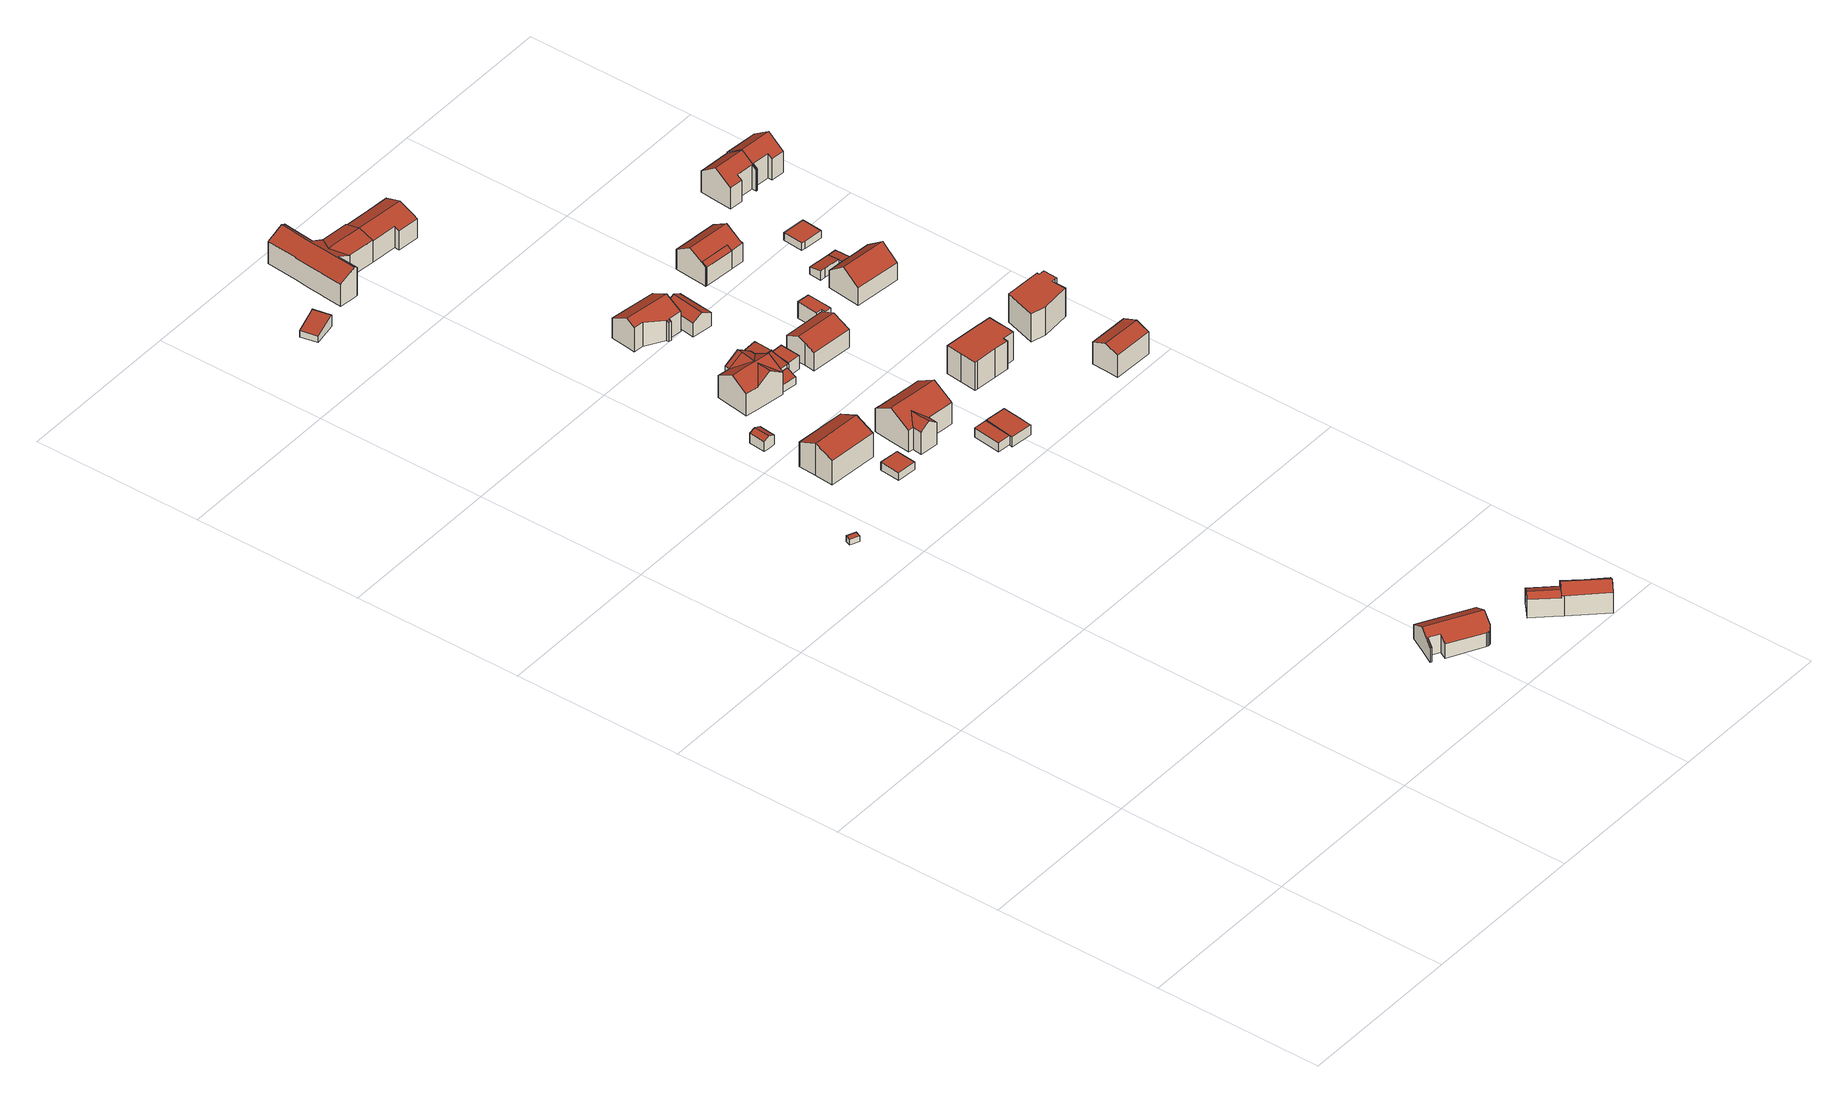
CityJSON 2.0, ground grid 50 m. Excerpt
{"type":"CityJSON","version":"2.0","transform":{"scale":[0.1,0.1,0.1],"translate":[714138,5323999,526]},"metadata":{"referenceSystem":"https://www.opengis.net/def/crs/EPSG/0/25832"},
"CityObjects":{
"building1":{"type":"Building","attributes":{"StandLK":"2014-07-28","Gemeindeschluessel":"09175128","HoeheGrund":"529.280","HoeheDach":"531.107","NiedrigsteTraufeDesGebaeudes":"531.107","Methode":"3100","function":"31001_2000","roofType":"1000","measuredHeight":1.83},"address":[{"country":"Germany","locality":"Moosach","thoroughfareName":"Kirchanger"}],"geometry":[{"type":"Solid","lod":"2","boundaries":[[[[0,1,2,3]],[[3,2,4,5]],[[5,4,6,7]],[[7,6,1,0]],[[5,7,0,3]],[[6,4,2,1]]]],"semantics":{"surfaces":[{"type":"WallSurface"},{"type":"RoofSurface","Flaeche":"4.884","Dachneigung":"90.0","Dachorientierung":"-1.000","Z_MAX":"1.827","Z_MAX_ASL":"531.107","Z_MIN":"1.827","Z_MIN_ASL":"531.107"},{"type":"GroundSurface"}],"values":[[0,0,0,0,1,2]]}}]},
"building2":{"type":"Building","attributes":{"StandLK":"2014-07-28","Gemeindeschluessel":"09175128","HoeheGrund":"548.160","HoeheDach":"551.921","NiedrigsteTraufeDesGebaeudes":"550.238","Methode":"1000","function":"31001_2000","roofType":"2100","measuredHeight":3.76},"address":[{"country":"Germany","locality":"Moosach","thoroughfareName":"In Altenburg"}],"geometry":[{"type":"Solid","lod":"2","boundaries":[[[[8,9,10,11,12,13]],[[8,14,15,9]],[[14,16,17,15]],[[8,13,12,18,16,14]],[[18,12,11,19,17,16]],[[17,19,11,10,9,15]]]],"semantics":{"surfaces":[{"type":"WallSurface"},{"type":"RoofSurface","Flaeche":"37.635","Dachneigung":"76.616","Dachorientierung":"260.734","Z_MAX":"3.761","Z_MAX_ASL":"551.921","Z_MIN":"2.078","Z_MIN_ASL":"550.238"},{"type":"GroundSurface"}],"values":[[0,0,0,1,0,2]]}}]},
"building3":{"type":"Building","attributes":{"StandLK":"2014-07-28","Gemeindeschluessel":"09175128","HoeheGrund":"527.190","HoeheDach":"534.670","NiedrigsteTraufeDesGebaeudes":"531.650","Methode":"1000","function":"31001_9998","roofType":"3100","measuredHeight":7.48},"address":[{"country":"Germany","locality":"Moosach","thoroughfareName":"Kirchplatz 3"}],"geometry":[{"type":"Solid","lod":"2","boundaries":[[[[20,21,22,23]],[[24,25,26,27]],[[25,28,29,26]],[[30,31,32,33]],[[20,34,28,25,24,35,36,37,38,33,32,39,21]],[[36,35,40,41]],[[42,43,30,33,38,44]],[[28,34,45,29]],[[32,31,46,47,48,39]],[[35,24,27,40]],[[21,39,48,22]],[[37,36,41,49]],[[31,30,43,46]],[[38,37,49,44]],[[34,20,23,45]],[[44,49,41,40,27,26,29,45,23,22,48,47,46,43,42]]]],"semantics":{"surfaces":[{"type":"WallSurface"},{"type":"RoofSurface","Flaeche":"98.889","Dachneigung":"59.277","Dachorientierung":"31.122","Z_MAX":"7.480","Z_MAX_ASL":"534.670","Z_MIN":"4.467","Z_MIN_ASL":"531.657"},{"type":"RoofSurface","Flaeche":"87.810","Dachneigung":"59.277","Dachorientierung":"211.122","Z_MAX":"7.480","Z_MAX_ASL":"534.670","Z_MIN":"4.460","Z_MIN_ASL":"531.650"},{"type":"GroundSurface"}],"values":[[0,0,0,1,2,0,0,0,0,0,0,0,0,0,0,3]]}}]},
"building4":{"type":"Building","attributes":{"StandLK":"2014-07-28","Gemeindeschluessel":"09175128","HoeheGrund":"533.450","HoeheDach":"537.418","NiedrigsteTraufeDesGebaeudes":"536.581","Methode":"1000","function":"31001_2000","roofType":"3100","measuredHeight":3.97},"address":[{"country":"Germany","locality":"Moosach","thoroughfareName":"Am Hang 2"}],"geometry":[{"type":"Solid","lod":"2","boundaries":[[[[50,51,52,53,54,55]],[[50,56,57,51]],[[50,55,58,56]],[[57,56,58,59,60,61]],[[55,54,59,58]],[[59,54,53,60]],[[61,60,53,52,51,57]]]],"semantics":{"surfaces":[{"type":"WallSurface"},{"type":"RoofSurface","Flaeche":"9.935","Dachneigung":"65.395","Dachorientierung":"98.147","Z_MAX":"3.968","Z_MAX_ASL":"537.418","Z_MIN":"3.131","Z_MIN_ASL":"536.581"},{"type":"RoofSurface","Flaeche":"9.935","Dachneigung":"65.395","Dachorientierung":"278.147","Z_MAX":"3.968","Z_MAX_ASL":"537.418","Z_MIN":"3.131","Z_MIN_ASL":"536.581"},{"type":"GroundSurface"}],"values":[[0,0,1,0,2,0,3]]}}]},
"building5":{"type":"Building","attributes":{"StandLK":"2014-07-28","Gemeindeschluessel":"09175128","HoeheGrund":"530.100","HoeheDach":"540.382","NiedrigsteTraufeDesGebaeudes":"537.778","Methode":"1000","function":"31001_1000","roofType":"3100","measuredHeight":10.28},"address":[{"country":"Germany","locality":"Moosach","thoroughfareName":"Nordendstraße 10"}],"geometry":[{"type":"Solid","lod":"2","boundaries":[[[[62,63,64,65]],[[66,67,68,69]],[[63,66,69,64]],[[67,70,71,68]],[[62,72,70,63]],[[72,62,65,73]],[[63,70,67,66]],[[70,72,73,71]],[[69,68,71,73,65,64]]]],"semantics":{"surfaces":[{"type":"WallSurface"},{"type":"RoofSurface","Flaeche":"91.233","Dachneigung":"64.674","Dachorientierung":"7.163","Z_MAX":"10.282","Z_MAX_ASL":"540.382","Z_MIN":"7.678","Z_MIN_ASL":"537.778"},{"type":"RoofSurface","Flaeche":"91.194","Dachneigung":"64.672","Dachorientierung":"187.201","Z_MAX":"10.282","Z_MAX_ASL":"540.382","Z_MIN":"7.678","Z_MIN_ASL":"537.778"},{"type":"GroundSurface"}],"values":[[0,0,0,0,1,0,2,0,3]]}}]},
"building6":{"type":"Building","attributes":{"StandLK":"2014-07-28","Gemeindeschluessel":"09175128","HoeheGrund":"529.710","HoeheDach":"532.127","NiedrigsteTraufeDesGebaeudes":"532.127","Methode":"1000","function":"31001_2000","roofType":"1000","measuredHeight":2.42},"address":[{"country":"Germany","locality":"Moosach","thoroughfareName":"Nordendstraße 10"}],"geometry":[{"type":"Solid","lod":"2","boundaries":[[[[74,75,76,77]],[[78,74,77,79]],[[78,80,75,74]],[[80,78,79,81]],[[75,80,81,76]],[[81,79,77,76]]]],"semantics":{"surfaces":[{"type":"WallSurface"},{"type":"RoofSurface","Flaeche":"35.194","Dachneigung":"90.0","Dachorientierung":"-1.000","Z_MAX":"2.417","Z_MAX_ASL":"532.127","Z_MIN":"2.417","Z_MIN_ASL":"532.127"},{"type":"GroundSurface"}],"values":[[0,0,1,0,0,2]]}}]},
"building7":{"type":"Building","attributes":{"StandLK":"2014-07-28","Gemeindeschluessel":"09175128","HoeheGrund":"548.640","HoeheDach":"558.130","NiedrigsteTraufeDesGebaeudes":"555.554","Methode":"2000","function":"31001_2000","roofType":"3100","measuredHeight":9.49},"address":[{"country":"Germany","locality":"Moosach","thoroughfareName":"Am Hang 15"}],"geometry":[{"type":"Solid","lod":"2","boundaries":[[[[82,83,84,85,86,87]],[[88,89,90,91,92,93,94,95,96,97,98,99]],[[84,83,100,101,92,91]],[[102,103,104,105,106,107]],[[108,109,102,107,106,110]],[[97,96,95,94,93,92,101,111,112,113,114,115,116,98]],[[109,108,117,118]],[[104,103,119,120,121,87,86,105]],[[122,123,124,125,126,127]],[[117,108,110,124,123,128]],[[127,126,99,98,116,129]],[[118,130,119,103,102,109]],[[125,124,110,106,105,86,85,84,91,90,89,88,99,126]],[[118,117,128,123,122,127,129,116,115,114,113,112,111,101,100,83,82,87,121,120,119,130]]]],"semantics":{"surfaces":[{"type":"WallSurface"},{"type":"RoofSurface","Flaeche":"136.225","Dachneigung":"62.512","Dachorientierung":"277.801","Z_MAX":"9.490","Z_MAX_ASL":"558.130","Z_MIN":"6.936","Z_MIN_ASL":"555.576"},{"type":"RoofSurface","Flaeche":"46.051","Dachneigung":"72.054","Dachorientierung":"8.050","Z_MAX":"8.400","Z_MAX_ASL":"557.040","Z_MIN":"6.926","Z_MIN_ASL":"555.566"},{"type":"RoofSurface","Flaeche":"46.140","Dachneigung":"72.054","Dachorientierung":"188.050","Z_MAX":"8.400","Z_MAX_ASL":"557.040","Z_MIN":"6.914","Z_MIN_ASL":"555.554"},{"type":"RoofSurface","Flaeche":"53.521","Dachneigung":"62.512","Dachorientierung":"97.801","Z_MAX":"9.490","Z_MAX_ASL":"558.130","Z_MIN":"6.926","Z_MIN_ASL":"555.566"},{"type":"GroundSurface"}],"values":[[0,1,0,2,3,0,0,0,0,0,0,0,4,5]]}}]},
"building8":{"type":"Building","attributes":{"StandLK":"2014-07-28","Gemeindeschluessel":"09175128","HoeheGrund":"535.390","HoeheDach":"545.550","NiedrigsteTraufeDesGebaeudes":"537.931","Methode":"2000","function":"31001_1000","roofType":"3100","measuredHeight":10.16},"address":[{"country":"Germany","locality":"Moosach","thoroughfareName":"Am Hang 2"}],"geometry":[{"type":"Solid","lod":"2","boundaries":[[[[131,132,133,134,135,136]],[[137,138,139,140,141,142,143]],[[144,145,146,147,142,141]],[[148,149,150]],[[151,148,150,152,153,154,155,156,157,158,159,160]],[[161,162,163,164]],[[138,137,165,166,167]],[[156,155,143,142,147,168,161,169,158,157]],[[136,135,170,171]],[[158,169,172,173,174,159]],[[146,145,175,163,162,176]],[[166,154,153,135,134]],[[177,161,168]],[[176,162,161,177]],[[178,179,180,181,152,150,149,151,160,159,174,182]],[[167,166,134,133]],[[164,172,169,161]],[[148,151,149]],[[132,131,183,184]],[[135,153,152,181,170]],[[132,184,185,139,138,167,133]],[[146,176,177,168,147]],[[166,165,137,143,155,154]],[[131,136,171,183]],[[170,181,180,179,178,182,174,173,172,164,163,175,145,144,141,140,139,185,184,183,171]]]],"semantics":{"surfaces":[{"type":"RoofSurface","Flaeche":"15.924","Dachneigung":"74.489","Dachorientierung":"191.000","Z_MAX":"3.420","Z_MAX_ASL":"538.810","Z_MIN":"2.541","Z_MIN_ASL":"537.931"},{"type":"WallSurface"},{"type":"RoofSurface","Flaeche":"11.405","Dachneigung":"56.71","Dachorientierung":"101.031","Z_MAX":"9.810","Z_MAX_ASL":"545.200","Z_MIN":"6.992","Z_MIN_ASL":"542.382"},{"type":"RoofSurface","Flaeche":"51.049","Dachneigung":"57.617","Dachorientierung":"190.996","Z_MAX":"10.160","Z_MAX_ASL":"545.550","Z_MIN":"6.992","Z_MIN_ASL":"542.382"},{"type":"RoofSurface","Flaeche":"12.379","Dachneigung":"84.128","Dachorientierung":"191.001","Z_MAX":"5.138","Z_MAX_ASL":"540.528","Z_MIN":"4.520","Z_MIN_ASL":"539.910"},{"type":"RoofSurface","Flaeche":"51.308","Dachneigung":"57.617","Dachorientierung":"10.994","Z_MAX":"10.160","Z_MAX_ASL":"545.550","Z_MIN":"6.960","Z_MIN_ASL":"542.350"},{"type":"RoofSurface","Flaeche":"11.648","Dachneigung":"56.647","Dachorientierung":"281.030","Z_MAX":"9.810","Z_MAX_ASL":"545.200","Z_MIN":"6.960","Z_MIN_ASL":"542.350"},{"type":"RoofSurface","Flaeche":"7.867","Dachneigung":"56.679","Dachorientierung":"280.838","Z_MAX":"9.810","Z_MAX_ASL":"545.200","Z_MIN":"6.960","Z_MIN_ASL":"542.350"},{"type":"RoofSurface","Flaeche":"11.396","Dachneigung":"56.709","Dachorientierung":"281.031","Z_MAX":"9.810","Z_MAX_ASL":"545.200","Z_MIN":"6.994","Z_MIN_ASL":"542.384"},{"type":"RoofSurface","Flaeche":"19.509","Dachneigung":"56.71","Dachorientierung":"101.030","Z_MAX":"9.810","Z_MAX_ASL":"545.200","Z_MIN":"6.970","Z_MIN_ASL":"542.360"},{"type":"GroundSurface"}],"values":[[0,1,1,2,3,1,4,5,1,1,1,1,6,7,1,1,1,8,1,1,1,9,1,1,10]]}}]},
"building9":{"type":"Building","attributes":{"StandLK":"2014-07-28","Gemeindeschluessel":"09175128","HoeheGrund":"526.230","HoeheDach":"534.740","NiedrigsteTraufeDesGebaeudes":"530.808","Methode":"2000","function":"31001_2000","roofType":"3100","measuredHeight":8.51},"address":[{"country":"Germany","locality":"Moosach","thoroughfareName":"Kirchplatz 1,3"}],"geometry":[{"type":"Solid","lod":"2","boundaries":[[[[186,187,188,189,190,191,192,193,194]],[[195,196,197,198]],[[199,188,187,186,200,201]],[[202,201,200,203,204,205]],[[196,193,192,206,207,197]],[[208,205,204,198,197,207,209]],[[210,194,193,196,195]],[[211,212,189,188,199,201,202,213]],[[203,200,186,194,210,195,198,204]],[[202,205,208,213]],[[211,213,208,209,207,206,192,191,190,189,212]]]],"semantics":{"surfaces":[{"type":"WallSurface"},{"type":"RoofSurface","Flaeche":"18.334","Dachneigung":"56.638","Dachorientierung":"229.603","Z_MAX":"7.010","Z_MAX_ASL":"533.240","Z_MIN":"5.791","Z_MIN_ASL":"532.021"},{"type":"RoofSurface","Flaeche":"50.588","Dachneigung":"54.388","Dachorientierung":"49.603","Z_MAX":"8.510","Z_MAX_ASL":"534.740","Z_MIN":"6.138","Z_MIN_ASL":"532.368"},{"type":"RoofSurface","Flaeche":"46.764","Dachneigung":"54.389","Dachorientierung":"229.603","Z_MAX":"8.510","Z_MAX_ASL":"534.740","Z_MIN":"6.327","Z_MIN_ASL":"532.557"},{"type":"RoofSurface","Flaeche":"41.902","Dachneigung":"60.677","Dachorientierung":"49.602","Z_MAX":"7.010","Z_MAX_ASL":"533.240","Z_MIN":"4.578","Z_MIN_ASL":"530.808"},{"type":"GroundSurface"}],"values":[[0,1,2,3,0,0,4,0,0,0,5]]}}]},
"building10":{"type":"Building","attributes":{"StandLK":"2014-07-28","Gemeindeschluessel":"09175128","HoeheGrund":"539.700","HoeheDach":"548.825","NiedrigsteTraufeDesGebaeudes":"545.734","Methode":"2000","function":"31001_1000","roofType":"3100","measuredHeight":9.12},"address":[{"country":"Germany","locality":"Moosach","thoroughfareName":"Am Hang 1"}],"geometry":[{"type":"Solid","lod":"2","boundaries":[[[[214,215,216,217,218,219]],[[220,221,222,223,224,225]],[[226,225,224,227]],[[228,221,220,229]],[[215,226,227,216]],[[221,228,230,222]],[[231,219,218,232]],[[233,234,235,236]],[[236,237,230,228,229,233]],[[231,232,238,235,234,239]],[[215,214,219,231,239,234,233,229,220,225,226]],[[236,235,238,232,218,217,216,227,224,223,222,230,237]]]],"semantics":{"surfaces":[{"type":"WallSurface"},{"type":"RoofSurface","Flaeche":"79.761","Dachneigung":"61.485","Dachorientierung":"10.409","Z_MAX":"9.125","Z_MAX_ASL":"548.825","Z_MIN":"6.373","Z_MIN_ASL":"546.073"},{"type":"RoofSurface","Flaeche":"62.741","Dachneigung":"61.485","Dachorientierung":"190.409","Z_MAX":"9.125","Z_MAX_ASL":"548.825","Z_MIN":"6.034","Z_MIN_ASL":"545.734"},{"type":"GroundSurface"}],"values":[[0,0,0,1,0,0,0,0,0,0,2,3]]}}]},
"building11":{"type":"Building","attributes":{"StandLK":"2014-07-28","Gemeindeschluessel":"09175128","HoeheGrund":"530.100","HoeheDach":"540.780","NiedrigsteTraufeDesGebaeudes":"537.076","Methode":"2000","function":"31001_1000","roofType":"3100","measuredHeight":10.68},"address":[{"country":"Germany","locality":"Moosach","thoroughfareName":"Nordendstraße 8"}],"geometry":[{"type":"Solid","lod":"2","boundaries":[[[[240,241,242,243,244]],[[243,245,246,247]],[[248,249,250,251,252,253,254,255,256,257,258,259,260,261]],[[262,263,264,240,244,265]],[[242,266,267,268,269,270,271,272,245,243]],[[270,269,268,252,251,250,249,248,261,260,272,271]],[[273,274,253,252,268,267]],[[266,242,241,240,264]],[[275,266,264,263]],[[272,260,259,276,246,245]],[[244,243,247,265]],[[273,267,266,275]],[[273,275,263,262,265,247,246,276,259,258,257,256,255,254,253,274]]]],"semantics":{"surfaces":[{"type":"RoofSurface","Flaeche":"15.614","Dachneigung":"53.974","Dachorientierung":"278.659","Z_MAX":"9.030","Z_MAX_ASL":"539.130","Z_MIN":"6.976","Z_MIN_ASL":"537.076"},{"type":"WallSurface"},{"type":"RoofSurface","Flaeche":"96.912","Dachneigung":"58.847","Dachorientierung":"188.574","Z_MAX":"10.680","Z_MAX_ASL":"540.780","Z_MIN":"6.990","Z_MIN_ASL":"537.090"},{"type":"RoofSurface","Flaeche":"97.906","Dachneigung":"58.847","Dachorientierung":"8.574","Z_MAX":"10.680","Z_MAX_ASL":"540.780","Z_MIN":"7.339","Z_MIN_ASL":"537.439"},{"type":"RoofSurface","Flaeche":"15.467","Dachneigung":"53.974","Dachorientierung":"98.658","Z_MAX":"9.030","Z_MAX_ASL":"539.130","Z_MIN":"7.002","Z_MIN_ASL":"537.102"},{"type":"GroundSurface"}],"values":[[0,1,1,1,2,3,1,4,1,1,1,1,5]]}}]},
"building12":{"type":"Building","attributes":{"StandLK":"2014-07-28","Gemeindeschluessel":"09175128","HoeheGrund":"548.470","HoeheDach":"557.020","NiedrigsteTraufeDesGebaeudes":"554.641","Methode":"2000","function":"31001_9998","roofType":"3100","measuredHeight":8.55},"address":[{"country":"Germany","locality":"Moosach","thoroughfareName":"Am Hang 15"}],"geometry":[{"type":"Solid","lod":"2","boundaries":[[[[277,278,279,280,281,282]],[[283,284,285,102,286]],[[280,279,278,287,286,102,288,289]],[[284,283,290,291]],[[285,284,291,292]],[[289,288,293,294]],[[278,277,295,296,290,283,286,287]],[[102,285,292,297,293,288]],[[280,289,294,281]],[[295,277,282,281,294,293,297,292,291,290,296]]]],"semantics":{"surfaces":[{"type":"WallSurface"},{"type":"RoofSurface","Flaeche":"71.522","Dachneigung":"68.544","Dachorientierung":"8.036","Z_MAX":"8.550","Z_MAX_ASL":"557.020","Z_MIN":"6.756","Z_MIN_ASL":"555.226"},{"type":"RoofSurface","Flaeche":"82.983","Dachneigung":"68.544","Dachorientierung":"188.036","Z_MAX":"8.550","Z_MAX_ASL":"557.020","Z_MIN":"6.171","Z_MIN_ASL":"554.641"},{"type":"GroundSurface"}],"values":[[0,1,2,0,0,0,0,0,0,3]]}}]},
"building13":{"type":"Building","attributes":{"StandLK":"2014-07-28","Gemeindeschluessel":"09175128","HoeheGrund":"536.230","HoeheDach":"540.511","NiedrigsteTraufeDesGebaeudes":"539.947","Methode":"1000","function":"31001_2000","roofType":"1000","measuredHeight":4.28},"address":[{"country":"Germany","locality":"Moosach","thoroughfareName":"Am Hang 2"}],"geometry":[{"type":"Solid","lod":"2","boundaries":[[[[298,299,300,301]],[[298,302,138,303,299]],[[303,138,304,305]],[[299,303,305,300]],[[138,302,306,304]],[[302,298,301,306]],[[304,306,301,300,305]]]],"semantics":{"surfaces":[{"type":"WallSurface"},{"type":"RoofSurface","Flaeche":"20.122","Dachneigung":"84.695","Dachorientierung":"190.834","Z_MAX":"4.281","Z_MAX_ASL":"540.511","Z_MIN":"3.717","Z_MIN_ASL":"539.947"},{"type":"GroundSurface"}],"values":[[0,1,0,0,0,0,2]]}}]},
"building14":{"type":"Building","attributes":{"StandLK":"2014-07-28","Gemeindeschluessel":"09175128","HoeheGrund":"537.550","HoeheDach":"540.753","NiedrigsteTraufeDesGebaeudes":"540.354","Methode":"2000","function":"51009_1610","roofType":"1000","measuredHeight":3.2},"address":[{"country":"Germany","locality":"Moosach","thoroughfareName":"Moosach"}],"geometry":[{"type":"Solid","lod":"2","boundaries":[[[[307,308,309,310,311,312]],[[313,314,315,316,317,318]],[[319,320,321,312,311,322]],[[323,324,325,320,319,326]],[[309,308,327,317,316,328]],[[320,325,324,329,313,318,317,327,308,307,312,321]],[[330,314,313,329,324,323]],[[323,326,319,322,311,310,309,328,316,315,314,330]]]],"semantics":{"surfaces":[{"type":"WallSurface"},{"type":"RoofSurface","Flaeche":"28.016","Dachneigung":"85.921","Dachorientierung":"1.402","Z_MAX":"3.203","Z_MAX_ASL":"540.753","Z_MIN":"2.804","Z_MIN_ASL":"540.354"},{"type":"GroundSurface"}],"values":[[0,0,0,0,0,1,0,2]]}}]},
"building15":{"type":"Building","attributes":{"StandLK":"2014-07-28","Gemeindeschluessel":"09175128","HoeheGrund":"529.070","HoeheDach":"532.017","NiedrigsteTraufeDesGebaeudes":"532.017","Methode":"1000","function":"31001_2000","roofType":"1000","measuredHeight":2.95},"address":[{"country":"Germany","locality":"Moosach","thoroughfareName":"Nordendstraße 8"}],"geometry":[{"type":"Solid","lod":"2","boundaries":[[[[331,332,333,334,335,336]],[[334,333,337,338,335]],[[338,337,339,340]],[[332,339,337,333]],[[335,338,340,336]],[[336,340,339,332,331]]]],"semantics":{"surfaces":[{"type":"WallSurface"},{"type":"RoofSurface","Flaeche":"32.893","Dachneigung":"90.0","Dachorientierung":"-1.000","Z_MAX":"2.947","Z_MAX_ASL":"532.017","Z_MIN":"2.947","Z_MIN_ASL":"532.017"},{"type":"GroundSurface"}],"values":[[0,1,0,0,0,2]]}}]},
"building16":{"type":"Building","attributes":{"StandLK":"2014-07-28","Gemeindeschluessel":"09175128","HoeheGrund":"535.930","HoeheDach":"540.194","NiedrigsteTraufeDesGebaeudes":"540.194","Methode":"1000","function":"31001_2000","roofType":"1000","measuredHeight":4.26},"address":[{"country":"Germany","locality":"Moosach","thoroughfareName":"Am Hang 4"}],"geometry":[{"type":"Solid","lod":"2","boundaries":[[[[341,342,343,344]],[[345,346,347,348,349,350]],[[348,341,344,349]],[[351,343,342,352,346,345]],[[346,352,342,341,348,347]],[[345,350,349,344,343,351]]]],"semantics":{"surfaces":[{"type":"WallSurface"},{"type":"RoofSurface","Flaeche":"23.055","Dachneigung":"90.0","Dachorientierung":"-1.000","Z_MAX":"4.264","Z_MAX_ASL":"540.194","Z_MIN":"4.264","Z_MIN_ASL":"540.194"},{"type":"GroundSurface"}],"values":[[0,0,0,0,1,2]]}}]},
"building17":{"type":"Building","attributes":{"StandLK":"2014-07-28","Gemeindeschluessel":"09175128","HoeheGrund":"539.180","HoeheDach":"545.277","NiedrigsteTraufeDesGebaeudes":"543.520","Methode":"2000","function":"31001_2000","roofType":"3100","measuredHeight":6.1},"address":[{"country":"Germany","locality":"Moosach","thoroughfareName":"Am Hang 1"}],"geometry":[{"type":"Solid","lod":"2","boundaries":[[[[353,354,355,356]],[[353,357,358,354]],[[355,354,358,359,360,361]],[[359,362,363,360]],[[353,356,364,363,362,357]],[[357,362,359,358]],[[361,360,363,364,356,355]]]],"semantics":{"surfaces":[{"type":"WallSurface"},{"type":"RoofSurface","Flaeche":"30.953","Dachneigung":"61.078","Dachorientierung":"100.592","Z_MAX":"6.097","Z_MAX_ASL":"545.277","Z_MIN":"4.340","Z_MIN_ASL":"543.520"},{"type":"RoofSurface","Flaeche":"36.466","Dachneigung":"61.078","Dachorientierung":"280.592","Z_MAX":"6.097","Z_MAX_ASL":"545.277","Z_MIN":"4.340","Z_MIN_ASL":"543.520"},{"type":"GroundSurface"}],"values":[[0,1,0,0,0,2,3]]}}]},
"building18":{"type":"Building","attributes":{"StandLK":"2014-07-28","Gemeindeschluessel":"09175128","HoeheGrund":"529.050","HoeheDach":"532.052","NiedrigsteTraufeDesGebaeudes":"532.052","Methode":"1000","function":"31001_2000","roofType":"1000","measuredHeight":3},"address":[{"country":"Germany","locality":"Moosach","thoroughfareName":"Nordendstraße 6"}],"geometry":[{"type":"Solid","lod":"2","boundaries":[[[[365,366,367,368]],[[369,370,371,366,365,372,373]],[[366,371,374,367]],[[372,365,368,375]],[[376,369,373,372,375,377]],[[378,374,371,370,369,376]],[[376,377,375,368,367,374,378]]]],"semantics":{"surfaces":[{"type":"WallSurface"},{"type":"RoofSurface","Flaeche":"59.699","Dachneigung":"90.0","Dachorientierung":"-1.000","Z_MAX":"3.002","Z_MAX_ASL":"532.052","Z_MIN":"3.002","Z_MIN_ASL":"532.052"},{"type":"GroundSurface"}],"values":[[0,1,0,0,0,0,2]]}}]},
"building19":{"type":"Building","attributes":{"StandLK":"2014-07-28","Gemeindeschluessel":"09175128","HoeheGrund":"536.010","HoeheDach":"544.097","NiedrigsteTraufeDesGebaeudes":"541.735","Methode":"2000","function":"31001_1000","roofType":"3100","measuredHeight":8.09},"address":[{"country":"Germany","locality":"Moosach","thoroughfareName":"Am Hang 4"}],"geometry":[{"type":"Solid","lod":"2","boundaries":[[[[379,380,381,382,383,384]],[[385,386,387,388]],[[381,380,389,390]],[[382,381,390,391]],[[384,383,392,386,385]],[[383,382,391,393,394,392]],[[386,392,394,387]],[[388,395,396,379,384,385]],[[380,379,396,389]],[[395,388,387,394,393,391,390,389,396]]]],"semantics":{"surfaces":[{"type":"RoofSurface","Flaeche":"57.620","Dachneigung":"65.601","Dachorientierung":"7.739","Z_MAX":"8.086","Z_MAX_ASL":"544.097","Z_MIN":"6.196","Z_MIN_ASL":"542.206"},{"type":"WallSurface"},{"type":"RoofSurface","Flaeche":"72.056","Dachneigung":"65.602","Dachorientierung":"187.739","Z_MAX":"8.086","Z_MAX_ASL":"544.097","Z_MIN":"5.725","Z_MIN_ASL":"541.735"},{"type":"GroundSurface"}],"values":[[0,1,1,1,2,1,1,1,1,3]]}}]},
"building20":{"type":"Building","attributes":{"StandLK":"2014-07-28","Gemeindeschluessel":"09175128","HoeheGrund":"536.450","HoeheDach":"541.683","NiedrigsteTraufeDesGebaeudes":"541.683","Methode":"2000","function":"31001_2000","roofType":"1000","measuredHeight":5.23},"address":[{"country":"Germany","locality":"Moosach","thoroughfareName":"Am Hang 4"}],"geometry":[{"type":"Solid","lod":"2","boundaries":[[[[397,398,399,400]],[[401,397,400,402]],[[403,404,405,406]],[[407,401,402,408]],[[401,407,404,403,398,397]],[[398,403,406,399]],[[404,407,408,405]],[[406,405,408,402,400,399]]]],"semantics":{"surfaces":[{"type":"WallSurface"},{"type":"RoofSurface","Flaeche":"25.763","Dachneigung":"90.0","Dachorientierung":"-1.000","Z_MAX":"5.233","Z_MAX_ASL":"541.683","Z_MIN":"5.233","Z_MIN_ASL":"541.683"},{"type":"GroundSurface"}],"values":[[0,0,0,0,1,0,0,2]]}}]},
"building21":{"type":"Building","attributes":{"StandLK":"2014-07-28","Gemeindeschluessel":"09175128","HoeheGrund":"531.980","HoeheDach":"540.980","NiedrigsteTraufeDesGebaeudes":"540.980","Methode":"3220","function":"31001_1000","roofType":"1000","measuredHeight":9},"address":[{"country":"Germany","locality":"Moosach","thoroughfareName":"Nordendstraße 6"}],"geometry":[{"type":"Solid","lod":"2","boundaries":[[[[409,410,411,412]],[[413,414,415,416]],[[417,418,419,420]],[[421,422,410,409]],[[423,424,425,426]],[[427,428,429,430]],[[412,411,428,427]],[[430,429,418,417]],[[416,415,422,421]],[[431,432,414,413]],[[412,427,430,417,420,423,426,431,413,416,421,409]],[[420,419,424,423]],[[426,425,432,431]],[[415,414,432,425,424,419,418,429,428,411,410,422]]]],"semantics":{"surfaces":[{"type":"WallSurface"},{"type":"RoofSurface","Flaeche":"139.077","Dachneigung":"90.0","Dachorientierung":"-1.000","Z_MAX":"9.000","Z_MAX_ASL":"540.980","Z_MIN":"9.000","Z_MIN_ASL":"540.980"},{"type":"GroundSurface"}],"values":[[0,0,0,0,0,0,0,0,0,0,1,0,0,2]]}}]},
"building22":{"type":"Building","attributes":{"StandLK":"2014-07-28","Gemeindeschluessel":"09175128","HoeheGrund":"540.460","HoeheDach":"547.267","NiedrigsteTraufeDesGebaeudes":"546.270","Methode":"2000","function":"51009_1610","roofType":"2100","measuredHeight":6.81},"address":[{"country":"Germany","locality":"Moosach","thoroughfareName":"Moosach"}],"geometry":[{"type":"Solid","lod":"2","boundaries":[[[[433,434,435,436]],[[437,434,433,438]],[[437,438,439,440]],[[434,437,440,435]],[[438,433,436,439]],[[435,440,439,436]]]],"semantics":{"surfaces":[{"type":"WallSurface"},{"type":"RoofSurface","Flaeche":"16.346","Dachneigung":"56.449","Dachorientierung":"187.711","Z_MAX":"6.807","Z_MAX_ASL":"547.267","Z_MIN":"5.810","Z_MIN_ASL":"546.270"},{"type":"GroundSurface"}],"values":[[0,1,0,0,0,2]]}}]},
"building23":{"type":"Building","attributes":{"StandLK":"2014-07-28","Gemeindeschluessel":"09175128","HoeheGrund":"540.550","HoeheDach":"549.720","NiedrigsteTraufeDesGebaeudes":"546.290","Methode":"2000","function":"31001_1000","roofType":"3100","measuredHeight":9.17},"address":[{"country":"Germany","locality":"Moosach","thoroughfareName":"Am Hang 3"}],"geometry":[{"type":"Solid","lod":"2","boundaries":[[[[441,442,440,443,439,438]],[[433,444,445,436]],[[433,436,446,435,434,447]],[[448,438,439,449]],[[450,451,452,453]],[[442,434,435,440]],[[454,455,450,453,456,457,445,444]],[[448,449,458,459,452,451,460,461]],[[447,434,442,441,438,448,461,460,455,454,444,433]],[[451,450,455,460]],[[458,449,439,443,440,435,446,436,445,457,456,453,452,459]]]],"semantics":{"surfaces":[{"type":"WallSurface"},{"type":"RoofSurface","Flaeche":"68.648","Dachneigung":"57.49","Dachorientierung":"187.541","Z_MAX":"9.170","Z_MAX_ASL":"549.720","Z_MIN":"5.740","Z_MIN_ASL":"546.290"},{"type":"RoofSurface","Flaeche":"71.407","Dachneigung":"57.491","Dachorientierung":"7.541","Z_MAX":"9.170","Z_MAX_ASL":"549.720","Z_MIN":"6.292","Z_MIN_ASL":"546.842"},{"type":"GroundSurface"}],"values":[[0,0,0,0,0,0,0,0,1,2,3]]}}]},
"building24":{"type":"Building","attributes":{"StandLK":"2014-07-28","Gemeindeschluessel":"09175128","HoeheGrund":"539.000","HoeheDach":"541.975","NiedrigsteTraufeDesGebaeudes":"541.243","Methode":"1000","function":"31001_2000","roofType":"2100","measuredHeight":2.98},"address":[{"country":"Germany","locality":"Moosach","thoroughfareName":"Am Hang 6"}],"geometry":[{"type":"Solid","lod":"2","boundaries":[[[[462,463,464,465]],[[466,467,468,469]],[[463,462,467,466,470]],[[467,462,465,468]],[[470,466,469,471]],[[463,470,471,464]],[[468,465,464,471,469]]]],"semantics":{"surfaces":[{"type":"WallSurface"},{"type":"RoofSurface","Flaeche":"24.240","Dachneigung":"78.739","Dachorientierung":"8.206","Z_MAX":"2.975","Z_MAX_ASL":"541.975","Z_MIN":"2.243","Z_MIN_ASL":"541.243"},{"type":"GroundSurface"}],"values":[[0,0,1,0,0,0,2]]}}]},
"building25":{"type":"Building","attributes":{"StandLK":"2014-07-28","Gemeindeschluessel":"09175128","HoeheGrund":"536.760","HoeheDach":"546.168","NiedrigsteTraufeDesGebaeudes":"542.102","Methode":"2000","function":"31001_1000","roofType":"3100","measuredHeight":9.41},"address":[{"country":"Germany","locality":"Moosach","thoroughfareName":"Am Hang 6"}],"geometry":[{"type":"Solid","lod":"2","boundaries":[[[[472,473,474,475]],[[476,477,478,479]],[[480,481,482,483]],[[484,485,481,480]],[[477,476,473,472,485,484]],[[483,486,478,477,484,480]],[[485,472,475,487,482,481]],[[473,476,479,474]],[[483,482,487,475,474,479,478,486]]]],"semantics":{"surfaces":[{"type":"WallSurface"},{"type":"RoofSurface","Flaeche":"87.979","Dachneigung":"52.41","Dachorientierung":"188.095","Z_MAX":"9.408","Z_MAX_ASL":"546.168","Z_MIN":"5.465","Z_MIN_ASL":"542.225"},{"type":"RoofSurface","Flaeche":"91.353","Dachneigung":"52.41","Dachorientierung":"8.095","Z_MAX":"9.408","Z_MAX_ASL":"546.168","Z_MIN":"5.342","Z_MIN_ASL":"542.102"},{"type":"GroundSurface"}],"values":[[0,0,0,1,2,0,0,0,3]]}}]},
"building26":{"type":"Building","attributes":{"StandLK":"2014-07-28","Gemeindeschluessel":"09175128","HoeheGrund":"538.870","HoeheDach":"542.045","NiedrigsteTraufeDesGebaeudes":"541.253","Methode":"1000","function":"51009_1610","roofType":"1000","measuredHeight":3.17},"address":[{"country":"Germany","locality":"Moosach","thoroughfareName":"Moosach"}],"geometry":[{"type":"Solid","lod":"2","boundaries":[[[[462,488,489,490]],[[488,491,492,489]],[[491,488,462,493,494,495]],[[493,496,497,494]],[[492,491,495,494,497,498]],[[493,462,490,496]],[[498,497,496,490,489,492]]]],"semantics":{"surfaces":[{"type":"WallSurface"},{"type":"RoofSurface","Flaeche":"13.244","Dachneigung":"81.105","Dachorientierung":"8.562","Z_MAX":"3.175","Z_MAX_ASL":"542.045","Z_MIN":"2.383","Z_MIN_ASL":"541.253"},{"type":"GroundSurface"}],"values":[[0,0,1,0,0,0,2]]}}]},
"building27":{"type":"Building","attributes":{"StandLK":"2014-07-28","Gemeindeschluessel":"09175128","HoeheGrund":"529.500","HoeheDach":"538.156","NiedrigsteTraufeDesGebaeudes":"536.484","Methode":"1000","function":"31001_9998","roofType":"3100","measuredHeight":8.66},"address":[{"country":"Germany","locality":"Moosach","thoroughfareName":"Nordendstraße 4a"}],"geometry":[{"type":"Solid","lod":"2","boundaries":[[[[499,500,501,502,503,504]],[[505,502,501,506]],[[502,505,507,503]],[[504,508,509,499]],[[507,505,506,510,509,508]],[[503,507,508,504]],[[499,509,510,506,501,500]]]],"semantics":{"surfaces":[{"type":"WallSurface"},{"type":"RoofSurface","Flaeche":"52.532","Dachneigung":"67.462","Dachorientierung":"4.759","Z_MAX":"8.656","Z_MAX_ASL":"538.156","Z_MIN":"6.984","Z_MIN_ASL":"536.484"},{"type":"RoofSurface","Flaeche":"52.529","Dachneigung":"67.462","Dachorientierung":"184.760","Z_MAX":"8.656","Z_MAX_ASL":"538.156","Z_MIN":"6.986","Z_MIN_ASL":"536.486"},{"type":"GroundSurface"}],"values":[[0,0,1,0,0,2,3]]}}]},
"building28":{"type":"Building","attributes":{"StandLK":"2014-07-28","Gemeindeschluessel":"09175128","HoeheGrund":"532.790","HoeheDach":"541.790","NiedrigsteTraufeDesGebaeudes":"541.790","Methode":"3210","function":"31001_1000","roofType":"1000","measuredHeight":9},"address":[{"country":"Germany","locality":"Moosach","thoroughfareName":"Nordendstraße 4"}],"geometry":[{"type":"Solid","lod":"2","boundaries":[[[[511,512,513,514]],[[515,516,517,518]],[[519,520,521,522,515,518,511,514,523,524,525]],[[518,517,512,511]],[[519,526,527,520]],[[522,528,516,515]],[[524,529,530,525]],[[523,531,529,524]],[[520,527,532,521]],[[525,530,526,519]],[[514,513,531,523]],[[521,532,528,522]],[[531,513,512,517,516,528,532,527,526,530,529]]]],"semantics":{"surfaces":[{"type":"WallSurface"},{"type":"RoofSurface","Flaeche":"124.635","Dachneigung":"90.0","Dachorientierung":"-1.000","Z_MAX":"9.000","Z_MAX_ASL":"541.790","Z_MIN":"9.000","Z_MIN_ASL":"541.790"},{"type":"GroundSurface"}],"values":[[0,0,1,0,0,0,0,0,0,0,0,0,2]]}}]},
"building29":{"type":"Building","attributes":{"StandLK":"2014-07-28","Gemeindeschluessel":"09175128","HoeheGrund":"539.680","HoeheDach":"542.032","NiedrigsteTraufeDesGebaeudes":"542.032","Methode":"1000","function":"31001_2000","roofType":"1000","measuredHeight":2.35},"address":[{"country":"Germany","locality":"Moosach","thoroughfareName":"Am Hang 5"}],"geometry":[{"type":"Solid","lod":"2","boundaries":[[[[533,534,535,536]],[[537,533,536,538]],[[539,540,541,542]],[[543,537,538,544]],[[540,543,544,541]],[[545,539,542,546]],[[534,545,546,535]],[[533,537,543,540,539,545,534]],[[542,541,544,538,536,535,546]]]],"semantics":{"surfaces":[{"type":"WallSurface"},{"type":"RoofSurface","Flaeche":"41.332","Dachneigung":"90.0","Dachorientierung":"-1.000","Z_MAX":"2.352","Z_MAX_ASL":"542.032","Z_MIN":"2.352","Z_MIN_ASL":"542.032"},{"type":"GroundSurface"}],"values":[[0,0,0,0,0,0,0,1,2]]}}]},
"building30":{"type":"Building","attributes":{"StandLK":"2014-07-28","Gemeindeschluessel":"09175128","HoeheGrund":"542.700","HoeheDach":"553.130","NiedrigsteTraufeDesGebaeudes":"549.356","Methode":"2000","function":"31001_1000","roofType":"3100","measuredHeight":10.43},"address":[{"country":"Germany","locality":"Moosach","thoroughfareName":"Am Hang 5"}],"geometry":[{"type":"Solid","lod":"2","boundaries":[[[[547,548,549,550,551,552,553,554]],[[547,554,555,556]],[[557,558,559,560,551,550]],[[552,561,562,563,564,553]],[[550,549,565,557]],[[561,560,559,562]],[[549,548,566,565]],[[554,553,564,555]],[[560,561,552,551]],[[548,547,556,566]],[[557,565,566,556,555,564,563,562,559,558]]]],"semantics":{"surfaces":[{"type":"RoofSurface","Flaeche":"49.840","Dachneigung":"52.853","Dachorientierung":"187.354","Z_MAX":"10.430","Z_MAX_ASL":"553.130","Z_MIN":"6.656","Z_MIN_ASL":"549.356"},{"type":"WallSurface"},{"type":"RoofSurface","Flaeche":"59.455","Dachneigung":"52.853","Dachorientierung":"7.354","Z_MAX":"10.430","Z_MAX_ASL":"553.130","Z_MIN":"6.688","Z_MIN_ASL":"549.388"},{"type":"GroundSurface"}],"values":[[0,1,1,1,1,1,1,1,2,1,3]]}}]},
"building31":{"type":"Building","attributes":{"StandLK":"2014-07-28","Gemeindeschluessel":"09175128","HoeheGrund":"542.750","HoeheDach":"553.229","NiedrigsteTraufeDesGebaeudes":"549.592","Methode":"1000","function":"31001_1000","roofType":"3100","measuredHeight":10.48},"address":[{"country":"Germany","locality":"Moosach","thoroughfareName":"Am Hang 7"}],"geometry":[{"type":"Solid","lod":"2","boundaries":[[[[567,568,569,570]],[[567,571,572,573,574,575,576,568]],[[575,577,578,579,580,581,582,576]],[[583,578,577,575,574]],[[572,571,584,585]],[[573,572,585,586]],[[583,587,579,578]],[[586,588,587,583,574,573]],[[571,567,570,584]],[[568,576,582,569]],[[586,585,584,570,569,582,581,580,579,587,588]]]],"semantics":{"surfaces":[{"type":"WallSurface"},{"type":"RoofSurface","Flaeche":"49.363","Dachneigung":"53.871","Dachorientierung":"187.404","Z_MAX":"10.479","Z_MAX_ASL":"553.229","Z_MIN":"6.842","Z_MIN_ASL":"549.592"},{"type":"RoofSurface","Flaeche":"59.289","Dachneigung":"53.871","Dachorientierung":"7.403","Z_MAX":"10.479","Z_MAX_ASL":"553.229","Z_MIN":"6.865","Z_MIN_ASL":"549.615"},{"type":"GroundSurface"}],"values":[[0,1,0,2,0,0,0,0,0,0,3]]}}]}
},
"vertices":[
[385,1654,51],[385,1654,33],[379,1638,33],[379,1638,51],[405,1627,33],[405,1627,51],[411,1643,33],[411,1643,51],
[90,3034,259],[90,3034,222],[79,3085,222],[79,3086,222],[79,3086,259],[79,3085,259],[20,3022,242],[20,3022,222],[10,3072,242],[10,3072,222],[66,3083,256],[66,3083,222],
[928,256,71],[916,235,57],[916,235,12],[928,256,12],[1050,161,57],[1046,163,56],[1046,163,12],[1050,161,12],[947,217,57],[947,217,12],[1108,244,57],[961,325,57],[937,281,87],[1083,200,87],[959,239,71],[1055,161,58],[1059,162,60],[1063,165,63],[1066,168,65],[912,237,57],[1055,161,12],[1059,162,12],[1083,200,12],[1108,244,12],[1066,168,12],[959,239,12],[961,325,12],[937,281,12],[912,237,12],[1063,165,12],
[540,2043,106],[540,2043,75],[521,2045,75],[503,2047,75],[503,2047,106],[521,2045,114],[535,1994,106],[535,1994,75],[516,1996,114],[498,1998,106],[498,1998,75],[516,1996,75],
[689,1906,118],[684,1852,144],[684,1852,41],[689,1906,41],[679,1797,118],[530,1810,118],[530,1810,41],[679,1797,41],[535,1865,144],[535,1865,41],[539,1919,118],[539,1919,41],
[707,1688,61],[649,1694,61],[649,1694,37],[707,1688,37],[713,1748,61],[713,1748,37],[655,1754,61],[655,1754,37],
[236,3208,226],[245,3300,226],[245,3300,316],[236,3208,316],[235,3207,316],[235,3207,226],[217,3117,321],[221,3163,321],[225,3209,321],[235,3301,321],[186,3306,296],[177,3214,296],[177,3213,296],[172,3168,296],[168,3123,296],[168,3122,296],[162,3061,296],[211,3056,321],[235,3301,226],[186,3306,226],[352,3150,310],[356,3195,296],[275,3203,296],[274,3203,296],[242,3161,310],[270,3158,310],[267,3113,296],[347,3104,296],[266,3113,296],[177,3214,226],[177,3213,226],[172,3168,226],[168,3123,226],[168,3122,226],[162,3061,226],[267,3113,226],[347,3104,226],[356,3195,226],[275,3203,226],[274,3203,226],[226,3116,226],[226,3117,226],[226,3117,316],[226,3116,316],[220,3055,316],[220,3055,226],[266,3113,226],[211,3056,226],[352,3150,226],
[740,2112,128],[712,2116,128],[712,2117,128],[691,2120,128],[687,2089,119],[735,2081,119],[701,2179,145],[721,2176,145],[721,2176,94],[701,2179,94],[700,2179,94],[700,2179,166],[701,2179,166],[701,2183,94],[703,2198,94],[703,2198,164],[701,2183,164],[650,2135,192],[643,2091,192],[685,2084,164],[601,2097,164],[686,2084,164],[687,2089,167],[691,2120,187],[693,2134,195],[651,2140,195],[608,2147,195],[570,2152,195],[563,2103,164],[600,2097,164],[615,2197,164],[618,2212,164],[618,2212,94],[615,2197,94],[693,2134,141],[691,2120,139],[712,2117,139],[651,2146,192],[578,2202,164],[687,2089,94],[735,2081,94],[578,2202,94],[570,2152,94],[563,2103,94],[661,2205,94],[661,2205,192],[658,2190,192],[601,2097,94],[643,2091,94],[685,2084,94],[686,2084,94],[600,2097,94],[740,2112,94],[712,2116,94],[712,2117,94],
[1309,138,65],[1352,93,64],[1396,46,64],[1396,46,2],[1352,93,2],[1309,138,2],[1250,200,2],[1250,200,49],[1309,138,48],[1277,109,72],[1219,172,72],[1206,160,61],[1264,96,60],[1396,45,64],[1286,117,87],[1372,23,87],[1351,3,67],[1277,109,79],[1264,96,66],[1267,92,66],[1219,172,2],[1206,160,2],[1267,92,2],[1264,96,2],[1286,117,66],[1372,23,2],[1396,45,2],[1351,3,2],
[635,2406,200],[635,2408,201],[635,2408,137],[635,2406,137],[634,2401,137],[634,2401,197],[554,2470,228],[561,2520,201],[561,2520,137],[554,2470,137],[550,2444,137],[550,2444,214],[580,2440,214],[580,2440,137],[698,2500,201],[691,2450,228],[698,2500,137],[642,2399,197],[642,2399,137],[684,2401,201],[643,2406,201],[643,2406,137],[684,2401,137],[691,2450,137],[643,2405,137],[643,2405,200],
[787,1705,131],[790,1733,131],[794,1766,131],[762,1736,111],[759,1708,111],[748,1738,111],[748,1738,41],[762,1736,41],[778,1851,114],[803,1848,114],[828,1846,114],[831,1845,114],[912,1836,114],[912,1836,41],[831,1845,41],[828,1846,41],[803,1848,41],[778,1851,41],[775,1852,41],[761,1853,41],[761,1853,114],[775,1852,114],[787,1705,41],[814,1702,41],[814,1702,111],[759,1708,41],[818,1730,111],[899,1721,111],[906,1781,148],[825,1790,148],[797,1794,148],[769,1797,148],[755,1798,148],[899,1721,41],[906,1781,41],[818,1730,41],[755,1798,41],
[491,3075,225],[491,3075,286],[462,3078,286],[426,3082,286],[426,3082,225],[462,3078,225],[502,3181,292],[437,3187,292],[356,3195,292],[497,3135,310],[493,3089,292],[347,3104,292],[427,3096,292],[502,3181,225],[437,3187,225],[356,3195,225],[347,3104,225],[427,3096,225],[493,3089,225],[497,3135,225],[352,3150,225],
[744,2111,139],[740,2112,139],[740,2112,102],[744,2111,102],[753,2171,145],[712,2116,139],[721,2176,102],[712,2116,102],[753,2171,102],
[702,2191,146],[703,2198,146],[703,2198,115],[702,2191,115],[700,2179,115],[700,2179,147],[758,2227,144],[758,2227,115],[705,2227,115],[701,2227,115],[701,2227,144],[705,2227,144],[721,2176,115],[721,2176,147],[701,2179,147],[701,2179,115],[753,2171,115],[753,2171,148],[733,2174,147],[733,2174,115],[703,2201,145],[703,2201,115],[753,2175,147],[753,2175,115],
[942,1634,31],[944,1648,31],[944,1648,60],[942,1634,60],[933,1566,60],[933,1566,31],[904,1653,60],[894,1570,60],[904,1653,31],[894,1570,31],
[753,2171,142],[789,2168,142],[789,2168,99],[753,2171,99],[784,2108,99],[784,2108,142],[783,2108,142],[744,2111,142],[744,2111,99],[783,2108,99],[786,2132,99],[786,2132,142],
[758,2460,181],[753,2359,175],[753,2359,132],[758,2460,132],[736,2463,193],[722,2363,193],[691,2368,175],[691,2368,132],[722,2363,132],[705,2468,175],[705,2468,132],[736,2463,132],
[933,1566,61],[944,1648,61],[944,1648,30],[933,1566,30],[996,1548,61],[1000,1577,61],[1007,1640,61],[931,1556,61],[996,1549,61],[1007,1640,30],[931,1556,30],[996,1548,30],[996,1549,30],[1000,1577,30],
[934,2151,163],[934,2154,162],[927,2155,162],[808,2166,162],[804,2125,181],[930,2113,181],[925,2061,157],[799,2073,157],[799,2073,100],[925,2061,100],[934,2154,100],[927,2155,100],[808,2166,100],[803,2106,172],[804,2125,100],[803,2106,100],[930,2113,100],[934,2151,100],
[946,2163,157],[928,2165,157],[928,2165,105],[946,2163,105],[944,2150,157],[944,2150,105],[934,2228,157],[971,2224,157],[971,2224,105],[934,2228,105],[964,2149,157],[964,2149,105],
[1026,1789,150],[1026,1789,60],[1021,1741,60],[1021,1741,150],[1181,1820,150],[1181,1820,60],[1146,1824,60],[1146,1824,150],[1136,1729,150],[1136,1729,60],[1137,1742,60],[1137,1742,150],[1031,1836,150],[1031,1836,60],[1173,1739,150],[1173,1739,60],[1174,1752,60],[1174,1752,150],[1029,1740,150],[1029,1740,60],[1091,1734,60],[1091,1734,150],[1177,1780,150],[1177,1780,60],
[857,2454,203],[858,2469,213],[858,2469,145],[857,2454,145],[949,2460,213],[947,2445,203],[947,2445,145],[949,2460,145],
[948,2453,208],[949,2460,212],[948,2453,145],[854,2454,203],[854,2454,145],[858,2462,145],[858,2462,208],[987,2442,203],[987,2442,145],[863,2553,208],[996,2540,208],[996,2540,145],[863,2553,145],[855,2462,208],[859,2508,237],[859,2508,145],[855,2462,145],[987,2450,145],[992,2495,145],[992,2495,237],[987,2450,208],
[1129,2283,153],[1124,2247,160],[1124,2247,130],[1129,2283,130],[1060,2254,160],[1064,2291,152],[1064,2291,130],[1060,2254,130],[1075,2253,160],[1075,2253,130],
[1073,2238,162],[1123,2233,162],[1123,2233,108],[1073,2238,108],[1149,2231,161],[1211,2224,162],[1211,2224,108],[1149,2231,108],[1199,2122,162],[1061,2137,164],[1061,2137,108],[1199,2122,108],[1205,2172,202],[1067,2187,202],[1205,2172,108],[1067,2187,108],
[1155,2281,153],[1155,2281,129],[1129,2283,129],[1149,2231,160],[1149,2231,129],[1124,2247,158],[1123,2233,160],[1127,2233,160],[1124,2247,129],[1123,2233,129],[1127,2233,129],
[1421,1507,35],[1423,1547,35],[1425,1588,35],[1425,1588,105],[1423,1547,122],[1421,1507,105],[1304,1593,105],[1304,1593,35],[1303,1553,122],[1301,1512,105],[1301,1512,35],[1303,1553,35],
[1380,1778,158],[1380,1778,68],[1389,1777,68],[1389,1777,158],[1379,1735,158],[1379,1735,68],[1380,1769,68],[1380,1769,158],[1383,1827,158],[1275,1833,158],[1248,1741,158],[1291,1729,158],[1398,1777,158],[1400,1819,158],[1382,1820,158],[1383,1827,68],[1275,1833,68],[1291,1729,68],[1400,1819,68],[1382,1820,68],[1398,1777,68],[1248,1741,68],
[1186,2350,160],[1129,2356,160],[1129,2356,137],[1186,2350,137],[1190,2387,160],[1190,2387,137],[1124,2418,160],[1192,2411,160],[1192,2411,137],[1124,2418,137],[1192,2410,160],[1192,2410,137],[1118,2358,160],[1118,2358,137],
[1151,2584,244],[1205,2580,245],[1204,2566,234],[1205,2565,234],[1210,2614,271],[1114,2623,271],[1110,2573,234],[1150,2570,234],[1150,2570,167],[1151,2584,167],[1205,2565,167],[1210,2614,167],[1214,2664,167],[1214,2664,234],[1118,2672,234],[1118,2672,167],[1114,2623,167],[1110,2573,167],[1204,2566,167],[1205,2580,167],
[1208,2579,247],[1207,2565,237],[1207,2565,168],[1208,2579,168],[1262,2574,246],[1261,2560,236],[1301,2556,236],[1306,2606,272],[1210,2614,272],[1205,2565,237],[1213,2653,244],[1214,2664,236],[1214,2664,168],[1213,2653,168],[1210,2614,168],[1205,2565,168],[1311,2655,236],[1262,2574,168],[1261,2560,168],[1301,2556,168],[1311,2655,168],[1306,2606,168]
]}
